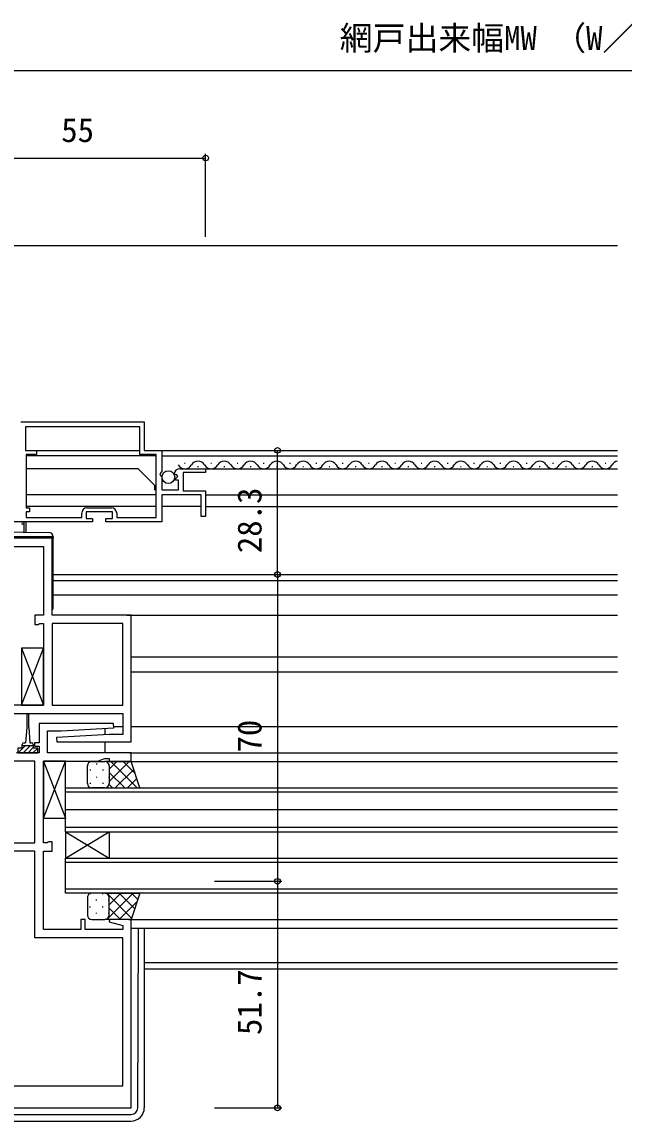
# Model space of a CAD drawing. Units: millimetres, scale not verified. Extents: x -437 to 438, y -681 to 679.
# Drawn here: x -5.2 to 132.2, y -464.7 to -214 of the extents above; entities that cross this region are included whole.
import ezdxf
from ezdxf.enums import TextEntityAlignment as Align

# ---------------------------------------------------------------- set-up
doc = ezdxf.new("R2010")
doc.units = ezdxf.units.MM
doc.header["$LTSCALE"] = 4
for name, color, linetype in [('0-2_YKK_11', 7, 'Continuous'), ('0-4_YKK_12', 2, 'Continuous'), ('0-5_YKK_13', 4, 'Continuous'), ('0-6_YKK_D', 6, 'Continuous')]:
    doc.layers.add(name, color=color, linetype=linetype)
doc.styles.add('ＭＳ ゴシック', font='')
doc.styles.get('ＭＳ ゴシック').set_extended_font_data('MS Gothic')

msp = doc.modelspace()

# ---------------------------------------------------------------- linework, layer by layer
at = {"layer": '0-2_YKK_11'}
msp.add_line((9.61, -324.8), (15.21, -324.8), dxfattribs=at)
for points in [[(-5.49, -305.2), (22.71, -305.2), (22.71, -311.7), (26.71, -311.7), (26.71, -316.531), (26.257, -317.072), (26.41, -317.4), (26.71, -317.7), (26.71, -320.7), (30.51, -320.7), (30.51, -318.5), (29.893, -318.5), (29.786, -318.242), (30.351, -317.676), (30.081, -317.208), (29.762, -317.293), (29.511, -317.082)], [(21.71, -306.3), (-4.39, -306.3), (-4.39, -311.7), (-1.89, -311.7), (-1.89, -312.6), (-4.29, -312.6), (-4.29, -324.8), (-3.49, -324.8), (-3.49, -325.7), (-4.29, -325.7), (-4.29, -327), (8.41, -327), (8.41, -326)], [(16.41, -326), (16.41, -327), (25.41, -327), (25.41, -312.6), (21.71, -312.6), (21.71, -306.3)], [(30.805, -315.9), (36.71, -315.9), (36.71, -316.7), (31.61, -316.7), (31.61, -320.9), (36.71, -320.9), (36.71, -326.8), (35.71, -326.8), (35.71, -321.8), (26.71, -321.8), (26.71, -328), (13.91, -328), (13.91, -327.2), (15.41, -327.2), (15.41, -325.7), (9.41, -325.7), (9.41, -327.2), (10.91, -327.2), (10.91, -328), (-12.59, -328)], [(-20.29, -371.7), (17.81, -371.7), (17.81, -376.5), (14.71, -376.5), (2.696, -377.231), (2.725, -378.2), (19.71, -378.2), (19.71, -349.3), (1.71, -349.3), (1.71, -331.7), (-20.29, -331.7)], [(-12.642, -333.6), (-0.29, -333.6), (-0.29, -349.3), (-2.29, -349.3), (-2.29, -351.4), (-1.49, -351.4), (-1.317, -351.3), (-1.144, -351.2), (-0.29, -351.2), (-0.29, -369.8), (-12.642, -369.8)], [(-20.29, -461.7), (19.71, -461.7), (19.71, -418.7), (14.749, -418.7), (14.681, -419.223), (17.81, -420.061), (17.81, -421), (9.21, -421), (9.21, -418.7), (8.21, -418.7), (8.21, -421), (-0.29, -421), (-0.29, -403.1), (1.71, -403.1), (1.71, -401), (0.91, -401), (0.737, -401.1), (0.563, -401.2), (-0.29, -401.2), (-0.29, -382.6), (12.061, -382.6), (13.71, -382), (14.71, -382), (14.71, -382.7), (19.71, -382.7), (19.71, -380.7), (0.61, -380.7), (0.61, -375.7), (3.71, -375.7), (15.724, -374.97), (15.695, -374), (-1.29, -374), (-1.29, -378.4), (-2.39, -378.4), (-2.39, -379.2), (-1.29, -379.2), (-1.29, -380.7), (-6.49, -380.7)]]:
    msp.add_lwpolyline(points, dxfattribs=at)
for points in [[(1.71, -351.2), (1.71, -369.8), (17.81, -369.8), (17.81, -351.2)], [(-2.29, -401.2), (-2.29, -382.6), (-18.39, -382.6), (-18.39, -401.2)], [(-18.39, -403.1), (-18.39, -456.7), (17.81, -456.7), (17.81, -422.9), (-2.29, -422.9), (-2.29, -403.1)]]:
    msp.add_lwpolyline(points, close=True, dxfattribs=at)
for centre, radius, start, end in [((30.805, -317.2), 1.3, 89.99998, 174.7841), ((9.61, -326), 1.2, 90.00001, 179.99999), ((15.21, -326), 1.2, 0.00001, 89.99999)]:
    msp.add_arc(centre, radius, start, end, dxfattribs=at)
at = {"layer": '0-4_YKK_12'}
for p, q in [((130.7, -265.002), (-127.29, -265.002)), ((-4.293, -312.892), (-4.292, -324.527)), ((25.41, -312.9), (-4.293, -312.9)), ((-2.189, -311.7), (21.715, -311.7)), ((25.711, -311.7), (130.7, -311.7)), ((26.71, -312.9), (130.7, -312.9)), ((21.31, -315.9), (-4.292, -315.9)), ((25.11, -319.7), (21.31, -315.9)), ((31.865, -314.64), (32.065, -314.64)), ((34.865, -315.4), (35.065, -315.4)), ((36.31, -315.9), (130.7, -315.9)), ((37.865, -314.64), (38.065, -314.64)), ((40.865, -315.4), (41.065, -315.4)), ((43.865, -314.64), (44.065, -314.64)), ((46.865, -315.4), (47.065, -315.4)), ((49.865, -314.64), (50.065, -314.64)), ((52.865, -315.4), (53.065, -315.4)), ((55.865, -314.64), (56.065, -314.64)), ((58.865, -315.4), (59.065, -315.4)), ((61.865, -314.64), (62.065, -314.64)), ((64.865, -315.4), (65.065, -315.4)), ((67.865, -314.64), (68.065, -314.64)), ((70.865, -315.4), (71.065, -315.4)), ((73.865, -314.64), (74.065, -314.64)), ((76.865, -315.4), (77.065, -315.4)), ((79.865, -314.64), (80.065, -314.64)), ((82.865, -315.4), (83.065, -315.4)), ((85.865, -314.64), (86.065, -314.64)), ((88.865, -315.4), (89.065, -315.4)), ((91.865, -314.64), (92.065, -314.64)), ((94.865, -315.4), (95.065, -315.4)), ((97.865, -314.64), (98.065, -314.64)), ((100.865, -315.4), (101.065, -315.4)), ((103.865, -314.64), (104.065, -314.64)), ((106.865, -315.4), (107.065, -315.4)), ((109.865, -314.64), (110.065, -314.64)), ((112.865, -315.4), (113.065, -315.4)), ((115.865, -314.64), (116.065, -314.64)), ((118.865, -315.4), (119.065, -315.4)), ((121.865, -314.64), (122.065, -314.64)), ((124.865, -315.4), (125.065, -315.4)), ((127.865, -314.64), (128.065, -314.64)), ((25.11, -320.7), (25.11, -319.7)), ((25.11, -320.7), (25.41, -320.7)), ((25.41, -321.8), (-4.292, -321.8)), ((36.71, -321.8), (130.7, -321.8)), ((25.41, -324.5), (-4.291, -324.5)), ((35.71, -324.5), (26.71, -324.5)), ((36.71, -324.5), (130.7, -324.5)), ((1.91, -340), (130.7, -340)), ((1.91, -341.4), (130.7, -341.4)), ((130.7, -344.701), (1.91, -344.701)), ((18.71, -349.3), (130.7, -349.3)), ((19.71, -358.8), (130.7, -358.8)), ((19.71, -362.2), (130.7, -362.2)), ((13.71, -375.092), (13.71, -376.561)), ((15.668, -374.7), (17.81, -374.7)), ((19.71, -374.7), (130.7, -374.7)), ((13.71, -378.2), (13.71, -380.7)), ((19.41, -380.7), (130.7, -380.7)), ((19.21, -382.7), (130.7, -382.7)), ((4.71, -388.7), (130.7, -388.7)), ((4.71, -398.7), (4.71, -388.7)), ((130.7, -389.7), (4.71, -389.7)), ((130.7, -393.7), (4.71, -393.7)), ((130.7, -397.7), (4.71, -397.7)), ((4.71, -398.7), (4.71, -404.7)), ((4.71, -398.7), (130.7, -398.7)), ((4.71, -398.7), (14.71, -404.7)), ((4.71, -404.7), (14.71, -398.7)), ((14.71, -398.7), (14.71, -404.7)), ((4.71, -404.7), (130.7, -404.7)), ((4.71, -412.7), (4.71, -404.7)), ((130.7, -405.7), (4.71, -405.7)), ((4.71, -411.7), (130.7, -411.7)), ((130.7, -412.7), (4.71, -412.7)), ((19.21, -418.7), (130.7, -418.7)), ((19.71, -420.7), (130.7, -420.7)), ((22.71, -428.5), (130.7, -428.5)), ((22.71, -430), (130.7, -430))]:
    msp.add_line(p, q, dxfattribs=at)
for centre, start, end in [((31.965, -314.182), 209.20254, 330.79746), ((34.965, -315.859), 29.20254, 150.79746), ((37.965, -314.182), 209.20254, 330.79746), ((40.965, -315.859), 29.20254, 150.79746), ((43.965, -314.182), 209.20254, 330.79746), ((46.965, -315.859), 29.20254, 150.79746), ((49.965, -314.182), 209.20254, 330.79746), ((52.965, -315.859), 29.20254, 150.79746), ((55.965, -314.182), 209.20254, 330.79746), ((58.965, -315.859), 29.20254, 150.79746), ((61.965, -314.182), 209.20254, 330.79746), ((64.965, -315.859), 29.20254, 150.79746), ((67.965, -314.182), 209.20254, 330.79746), ((70.965, -315.859), 29.20254, 150.79746), ((73.965, -314.182), 209.20254, 330.79746), ((76.965, -315.859), 29.20254, 150.79746), ((79.965, -314.182), 209.20254, 330.79746), ((82.965, -315.859), 29.20254, 150.79746), ((85.965, -314.182), 209.20254, 330.79746), ((88.965, -315.859), 29.20254, 150.79746), ((91.965, -314.182), 209.20254, 330.79746), ((94.965, -315.859), 29.20254, 150.79746), ((97.965, -314.182), 209.20254, 330.79746), ((100.965, -315.859), 29.20254, 150.79746), ((103.965, -314.182), 209.20254, 330.79746), ((106.965, -315.859), 29.20254, 150.79746), ((109.965, -314.182), 209.20254, 330.79746), ((112.965, -315.859), 29.20254, 150.79746), ((115.965, -314.182), 209.20254, 330.79746), ((118.965, -315.859), 29.20254, 150.79746), ((121.965, -314.182), 209.20254, 330.79746), ((124.965, -315.859), 29.20254, 150.79746), ((127.965, -314.182), 209.20254, 330.79746), ((130.965, -315.859), 98.87092, 150.79746)]:
    msp.add_arc(centre, 1.718, start, end, dxfattribs=at)
at = {"layer": '0-5_YKK_13'}
for p, q in [((-5.29, -328), (-4.79, -328)), ((-4.79, -328), (-4.79, -328.5)), ((-19.581, -330.213), (0.919, -330.392)), ((-4.79, -328.5), (-5.29, -328.5)), ((-4.79, -328.5), (-4.79, -330.342)), ((1.414, -331.4), (-20.086, -331.4)), ((1.91, -331.4), (1.91, -331.7)), ((1.91, -347.7), (1.91, -331.4)), ((-5.29, -369.8), (-0.29, -356.8)), ((-5.29, -356.8), (-0.29, -369.8)), ((-4.14, -371.95), (-4.14, -374.9)), ((-3.64, -374.9), (-3.64, -371.95)), ((-4.14, -374.9), (-4.39, -378.4)), ((-3.64, -374.9), (-3.39, -378.4)), ((-4.74, -378.4), (-4.39, -378.4)), ((-3.39, -378.4), (-3.04, -378.4)), ((-4.48, -379.1), (-6.08, -380.7)), ((-5.14, -379.6), (-5.14, -378.8)), ((-2.64, -379.1), (-5.14, -379.1)), ((-2.64, -379.506), (-3.835, -380.7)), ((-1.612, -379.6), (-2.712, -380.7)), ((-2.64, -378.8), (-2.64, -379.6)), ((-0.29, -395.6), (4.71, -382.6)), ((-0.29, -382.6), (4.71, -395.6)), ((10.71, -382.7), (13.71, -382.7)), ((11.79, -383.12), (11.79, -383.32)), ((14.62, -383.286), (14.62, -383.32)), ((14.71, -384.392), (16.402, -382.7)), ((14.71, -387.22), (19.23, -382.7)), ((15.078, -382.7), (21.078, -388.7)), ((17.906, -382.7), (20.611, -385.405)), ((9.71, -387.7), (9.71, -383.7)), ((10.375, -384.535), (10.375, -384.735)), ((13.205, -384.535), (13.205, -384.735)), ((14.71, -383.7), (14.71, -387.7)), ((14.71, -383.7), (14.71, -387.7)), ((14.71, -385.16), (18.25, -388.7)), ((16.058, -388.7), (20.297, -384.462)), ((10.375, -387.565), (10.375, -387.765)), ((11.79, -386.15), (11.79, -386.35)), ((13.205, -387.565), (13.205, -387.765)), ((14.62, -386.15), (14.62, -386.35)), ((14.677, -387.956), (15.421, -388.7)), ((18.887, -388.7), (21.004, -386.583)), ((13.71, -388.7), (10.71, -388.7)), ((9.71, -413.7), (9.71, -417.7)), ((10.375, -412.935), (10.375, -412.758)), ((13.71, -412.7), (10.71, -412.7)), ((13.205, -412.935), (13.205, -412.735)), ((14.13, -412.7), (19.815, -418.385)), ((14.178, -418.7), (20.178, -412.7)), ((14.316, -412.905), (14.521, -412.7)), ((14.71, -415.34), (17.35, -412.7)), ((14.71, -417.7), (14.71, -413.7)), ((14.71, -417.7), (14.71, -413.7)), ((16.958, -412.7), (20.522, -416.264)), ((19.787, -412.7), (21.229, -414.142)), ((10.375, -415.965), (10.375, -415.765)), ((11.79, -414.35), (11.79, -414.15)), ((13.205, -415.965), (13.205, -415.765)), ((14.62, -414.35), (14.62, -414.15)), ((14.71, -416.108), (17.302, -418.7)), ((17.006, -418.7), (21.061, -414.645)), ((10.71, -418.7), (13.71, -418.7)), ((11.79, -417.38), (11.79, -417.18)), ((14.289, -418.516), (14.473, -418.7)), ((14.62, -417.38), (14.62, -417.18)), ((21.217, -461.705), (21.415, -420.7)), ((22.71, -420.7), (22.71, -461.698)), ((-20.297, -463.198), (19.717, -463.198)), ((-20.29, -464.698), (19.71, -464.698))]:
    msp.add_line(p, q, dxfattribs=at)
for points in [[(-4.29, -330.346), (-4.29, -328), (-4.79, -328)], [(1.91, -331.391), (1.91, -331.4), (1.414, -331.4)], [(-5.14, -379.6), (-6.19, -379.6), (-6.19, -380.7), (-1.59, -380.7), (-1.59, -379.6), (-2.64, -379.6)], [(-3.357, -379.1), (-3.89, -379.633), (-4.957, -380.7)], [(13.71, -388.7), (21.71, -388.7), (19.71, -382.7), (13.71, -382.7)], [(13.71, -412.7), (21.71, -412.7), (19.71, -418.7), (13.71, -418.7)]]:
    msp.add_lwpolyline(points, dxfattribs=at)
for points in [[(-5.29, -369.8), (-0.29, -369.8), (-0.29, -356.8), (-5.29, -356.8)], [(-0.29, -395.6), (4.71, -395.6), (4.71, -382.6), (-0.29, -382.6)]]:
    msp.add_lwpolyline(points, close=True, dxfattribs=at)
msp.add_circle((28.196, -317.8), 1.45, dxfattribs=at)
for centre, radius, start, end in [((0.91, -331.391), 1, 0, 89.5), ((1.41, -347.7), 0.5, 306.86983, 0), ((-3.89, -371.95), 0.25, 0, 180), ((-4.74, -378.8), 0.4, 90, 180), ((-3.04, -378.8), 0.4, 0, 90), ((10.71, -383.7), 1, 89.9999, 179.9999), ((13.71, -383.7), 1, 359.9999, 89.9999), ((13.71, -383.7), 1, 359.9999, 89.9999), ((10.71, -387.7), 1, 179.9999, 269.9999), ((13.71, -387.7), 1, 269.9999, 359.9999), ((13.71, -387.7), 1, 269.9999, 359.9999), ((10.71, -413.7), 1, 90.0001, 180.0001), ((13.71, -413.7), 1, 0.0001, 90.0001), ((13.71, -413.7), 1, 0.0001, 90.0001), ((10.71, -417.7), 1, 180.0001, 270.0001), ((13.71, -417.7), 1, 270.0001, 0.0001), ((13.71, -417.7), 1, 270.0001, 0.0001), ((19.71, -461.698), 3, 270, 0), ((19.717, -461.698), 1.5, 270, 359.72276)]:
    msp.add_arc(centre, radius, start, end, dxfattribs=at)
at = {"layer": '0-6_YKK_D'}
for p, q in [((-11.29, -225.002), (275.69, -225.002)), ((-18.29, -245.002), (36.71, -245.002)), ((36.71, -263.002), (36.71, -244.002)), ((38.71, -311.7), (54.11, -311.7)), ((53.11, -340), (53.11, -311.7)), ((38.71, -340), (54.11, -340)), ((53.11, -340), (53.11, -410)), ((38.71, -410), (54.11, -410)), ((38.71, -410), (54.11, -410)), ((53.11, -410), (53.11, -461.7)), ((38.71, -461.7), (54.11, -461.7))]:
    msp.add_line(p, q, dxfattribs=at)
for centre in [(36.71, -245.002), (53.11, -311.7), (53.11, -340), (53.11, -340), (53.11, -410), (53.11, -410), (53.11, -461.7)]:
    msp.add_circle(centre, 0.637, dxfattribs=at)

# ---------------------------------------------------------------- texts
at = {"layer": '0-6_YKK_D', "style": 'ＭＳ ゴシック'}
for s, p in [('網戸出来幅MW （W／2＋25）', (67.321, -222.022)), ('55', (3.755, -243.002))]:
    msp.add_text(s, height=5.499, dxfattribs=at).set_placement(p, align=Align.BOTTOM_LEFT)
for s, p in [('28.3', (51.11, -335.14)), ('70', (51.11, -380.625)), ('51.7', (51.11, -445.076))]:
    msp.add_text(s, height=5.499, rotation=90, dxfattribs=at).set_placement(p, align=Align.BOTTOM_LEFT)

doc.saveas('drawing.dxf')
